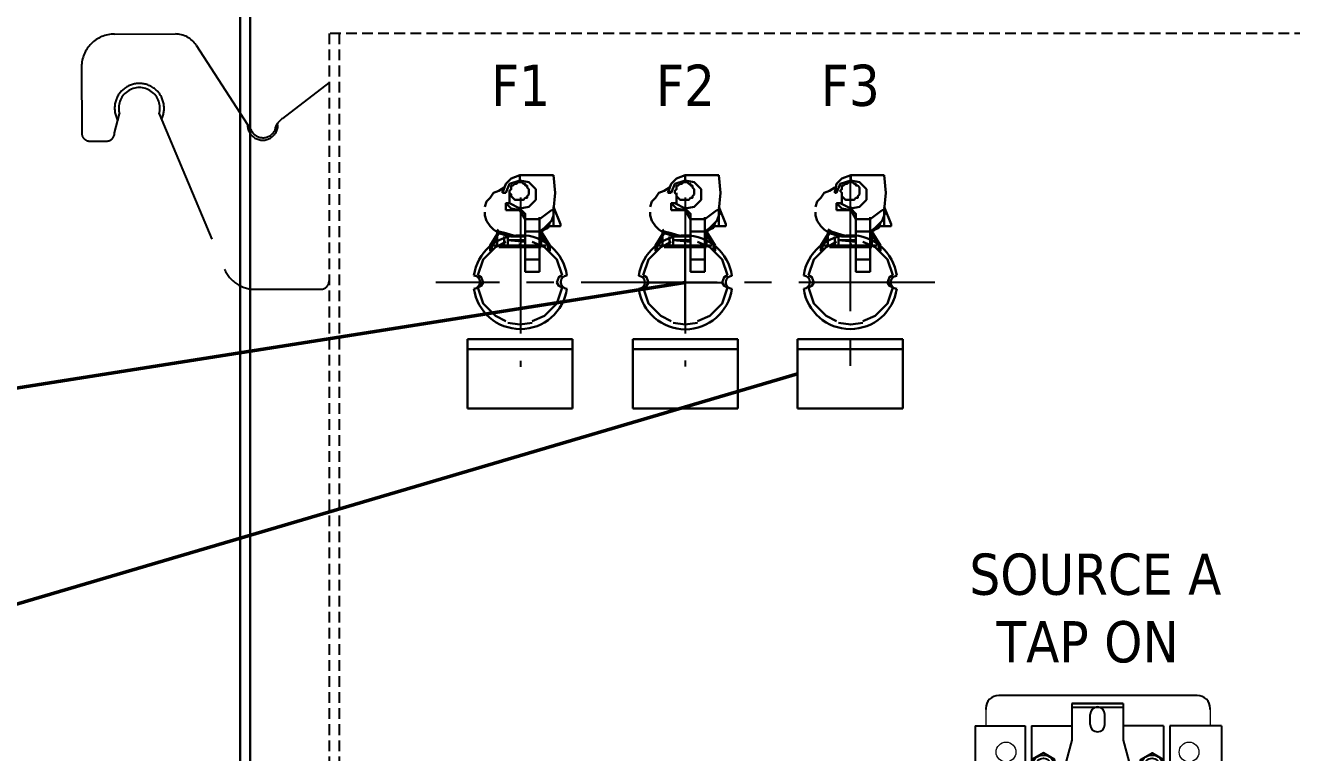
# Model space of a CAD drawing. Header units: millimetres. Extents: x 128333 to 138423, y -158939 to -152492.
# Drawn here: x 129575 to 130343, y -154202 to -153760 of the extents above; entities that cross this region are included whole.
import ezdxf

# ---------------------------------------------------------------- set-up
doc = ezdxf.new("R2010")
doc.units = ezdxf.units.MM
doc.header["$LTSCALE"] = 13
for name, pattern in [('CENTER', [50.8, 31.75, -6.35, 6.35, -6.35]), ('CENTERX2', [101.6, 63.5, -12.7, 12.7, -12.7]), ('DASHED', [0.75, 0.5, -0.25]), ('HIDDEN', [9.525, 6.35, -3.175])]:
    doc.linetypes.add(name, pattern=pattern)
doc.layers.get('0').update_dxf_attribs({"color": 1, "linetype": 'CENTER'})
for name, color, linetype in [('1', 4, 'Continuous'), ('4虚线层', 6, 'DASHED'), ('粗实线', 4, 'Continuous'), ('虚线', 6, 'HIDDEN')]:
    doc.layers.add(name, color=color, linetype=linetype)
doc.layers.add('标注、文本', color=3, linetype='Continuous', lineweight=25)
doc.styles.add('Tahoma$001', font='tahoma.ttf', dxfattribs={"height": 2.159784})

# ---------------------------------------------------------------- blocks, each defined once
blk = doc.blocks.new('1.03')
at = {"layer": '虚线'}
for p, q in [((3421.92, 19104.69), (3458.79, 19104.72)), ((3471.4, 19097.87), (3504.72, 19046.38)), ((3401.94, 19084.67), (3401.97, 19044.67)), ((3523.97, 19053.45), (3552.09, 19074.98)), ((3421.97, 19044.69), (3424.96, 19056.21)), ((3448.96, 19056.21), (3488.65, 18962)), ((3406.98, 19039.67), (3416.98, 19039.68)), ((3507.1, 18949.77), (3547.06, 18949.81))]:
    blk.add_line(p, q, dxfattribs=at)
for centre, radius, start, end in [((3421.94, 19084.69), 20, 90.05401, 180.05401), ((3458.8, 19089.72), 15, 32.91229, 90.05401), ((3436.96, 19059.7), 15, 333.17208, 209.76065), ((3436.96, 19059.7), 12.5, 343.79381, 196.28738), ((3511.77, 19049.52), 9.24, 178.45932, 1.6487), ((3528.97, 19044.79), 10, 120.05061, 172.70329), ((3406.97, 19044.67), 5, 180.05401, 270.05401), ((3416.97, 19044.68), 5, 270.05401, 0.05401), ((3511.97, 19049.77), 8, 206.51323, 332.33915), ((3507.08, 18969.77), 20, 202.84438, 270.05401), ((3547.06, 18954.81), 5, 270.05401, 0.05401)]:
    blk.add_arc(centre, radius, start, end, dxfattribs=at)
blk = doc.blocks.new('A$C2C6D2C8C')
at = {"color": 0, "linetype": 'ByBlock'}
for p, q in [((134.71, 136.18), (14.42, 136.18)), ((58.68, 131.42), (58.68, 109.14)), ((89.87, 131.42), (58.68, 131.42)), ((58.68, 131.42), (89.87, 131.42)), ((89.87, 131.42), (89.87, 109.14)), ((6.48, 128.24), (6.48, 127.68)), ((58.68, 129.19), (89.87, 129.19)), ((69.82, 118.56), (69.82, 124.74)), ((78.73, 118.56), (78.73, 124.74)), ((142.66, 127.68), (142.66, 128.24)), ((0, 117.68), (30.38, 117.68)), ((0, 117.68), (0, 58.38)), ((20.29, 117.68), (26.38, 117.68)), ((30.29, 117.68), (30.38, 117.68)), ((30.38, 117.68), (30.38, 84.6)), ((34.29, 117.68), (58.68, 117.68)), ((34.29, 117.68), (34.29, 84.6)), ((114.27, 117.68), (89.87, 117.68)), ((114.27, 117.68), (114.27, 84.6)), ((149.56, 117.68), (118.18, 117.68)), ((118.51, 117.68), (118.18, 117.68)), ((118.18, 117.68), (118.18, 84.6)), ((143.69, 117.68), (132.42, 117.68)), ((149.56, 117.68), (149.56, 58.38)), ((58.68, 109.14), (40.86, 42.3)), ((89.87, 109.14), (107.7, 42.3)), ((0, 18.79), (0, 68.09)), ((149.56, 18.79), (149.56, 68.09)), ((30.38, 18.79), (30.38, 49.17)), ((34.29, 18.79), (34.29, 49.17)), ((114.27, 18.79), (114.27, 49.17)), ((118.18, 18.79), (118.18, 49.17)), ((107.7, 42.3), (40.86, 42.3)), ((0, 18.79), (18.78, 18.79)), ((18.78, 18.79), (30.38, 18.79)), ((34.29, 18.79), (74.23, 18.79)), ((114.27, 18.79), (74.57, 18.79)), ((142.99, 18.79), (118.18, 18.79)), ((149.56, 18.79), (132.42, 18.79)), ((6.48, 7.94), (6.48, 8.79)), ((142.66, 8.79), (142.66, 7.94)), ((142.66, 7.94), (142.66, 8.79)), ((74.57, 0), (14.42, 0)), ((134.71, 0), (61.46, 0))]:
    blk.add_line(p, q, dxfattribs=at)
at = {"lineweight": 15}
for p, q in [((6.48, 127.68), (6.48, 117.68)), ((142.66, 127.68), (142.66, 117.68)), ((42.28, 77.88), (42.2, 71.38)), ((6.48, 8.37), (6.48, 18.79)), ((142.66, 8.79), (142.99, 18.79))]:
    blk.add_line(p, q, dxfattribs=at)
at = {"color": 0, "linetype": 'ByBlock', "lineweight": 18}
for p, q in [((69.78, 86.37), (69.78, 75.38)), ((78.78, 86.37), (78.78, 75.38)), ((33.78, 66.88), (40.78, 70.59)), ((42.28, 71.38), (38.28, 71.38)), ((40.78, 70.59), (40.78, 63.18)), ((42.28, 71.38), (54.79, 71.38)), ((69.78, 75.38), (65.2, 70.19)), ((69.78, 75.38), (68.12, 73.5)), ((78.78, 75.38), (71.47, 69.17)), ((40.78, 63.18), (33.78, 66.88)), ((42.28, 62.38), (38.28, 62.38)), ((42.28, 62.38), (54.79, 62.38)), ((42.28, 62.38), (42.28, 55.88)), ((42.28, 55.88), (42.28, 62.38)), ((65.2, 63.58), (69.78, 58.38)), ((78.78, 58.38), (71.47, 64.6)), ((69.78, 58.38), (68.12, 60.27)), ((69.78, 58.38), (69.78, 47.4)), ((78.78, 58.38), (78.78, 47.4))]:
    blk.add_line(p, q, dxfattribs=at)
at = {"color": 0, "linetype": 'ByBlock'}
for points in [[(48.46, 97.34), (41.45, 101.39), (34.44, 97.34), (34.44, 89.25), (41.45, 85.2), (48.46, 89.25)], [(100.34, 97.34), (107.35, 101.39), (114.36, 97.34), (114.36, 89.25), (107.35, 85.2), (100.34, 89.25)], [(48.46, 28.13), (41.45, 24.08), (34.44, 28.13), (34.44, 36.22), (41.45, 40.27), (48.46, 36.22)], [(100.34, 28.13), (107.35, 24.08), (114.36, 28.13), (114.36, 36.22), (107.35, 40.27), (100.34, 36.22)]]:
    blk.add_lwpolyline(points, close=True, dxfattribs=at)
at = {"lineweight": 15}
for centre in [(18.78, 101.88), (129.78, 101.88), (18.78, 31.88)]:
    blk.add_circle(centre, 6, dxfattribs=at)
at = {"color": 0, "linetype": 'ByBlock'}
for centre, radius in [((41.45, 93.3), 6.76), ((107.35, 93.3), 6.76), ((41.48, 93.34), 4.75), ((107.32, 93.34), 4.75), ((41.45, 32.17), 6.76), ((107.35, 32.17), 6.76), ((41.48, 32.13), 4.75), ((107.32, 32.13), 4.75)]:
    blk.add_circle(centre, radius, dxfattribs=at)
at = {"color": 0, "linetype": 'ByBlock', "lineweight": 18}
for radius in [20, 3.5]:
    blk.add_circle((74.28, 66.88), radius, dxfattribs=at)
at = {"color": 0, "linetype": 'ByBlock'}
for centre, radius, start, end in [((14.42, 128.24), 7.94, 90, 180), ((134.71, 128.24), 7.94, 0, 90), ((74.28, 124.74), 4.46, 360, 180), ((74.28, 118.56), 4.46, 180, 0), ((32.33, 84.64), 1.91, 181.29957, 358.70043), ((116.22, 84.64), 1.91, 181.29957, 358.70043), ((32.33, 49.13), 1.91, 1.29957, 178.70043), ((116.22, 49.13), 1.91, 1.29957, 178.70043), ((14.42, 7.94), 7.94, 180, 270), ((134.71, 7.94), 7.94, 270, 0)]:
    blk.add_arc(centre, radius, start, end, dxfattribs=at)
at = {"color": 0, "linetype": 'ByBlock', "lineweight": 18}
for centre, radius, start, end in [((42.28, 66.88), 11, 90, 270), ((74.28, 66.88), 12, 112.02431, 247.97569), ((74.28, 66.88), 12, 292.02431, 67.97569), ((38.28, 66.88), 4.5, 90, 270), ((68.95, 66.88), 5, 138.57633, 221.42367), ((74.34, 66.88), 3, 130.36454, 229.63546), ((74.28, 66.88), 5.5, 279.27093, 80.72907)]:
    blk.add_arc(centre, radius, start, end, dxfattribs=at)
at = {"layer": '粗实线', "lineweight": 30}
for points in [[(74.28, 66.88), (74.28, 94.98), (50.87, 80.93)], [(74.28, 94.98), (97.69, 80.93), (97.69, 73.13)], [(68.04, 88.73), (58.67, 84.05), (52.43, 73.13), (52.43, 62.2), (57.11, 51.28), (63.35, 48.16)], [(96.13, 73.13), (91.44, 84.05), (80.52, 90.29), (68.04, 90.29), (57.11, 84.05), (53.99, 79.37)], [(68.04, 88.73), (69.6, 85.61), (74.28, 84.05), (77.4, 85.61), (78.96, 88.73)], [(85.2, 48.16), (89.88, 51.28), (96.13, 62.2), (96.13, 73.13), (89.88, 84.05), (78.96, 88.73)], [(97.69, 54.4), (74.28, 40.36), (50.87, 54.4), (50.87, 80.93)], [(86.76, 73.13), (82.08, 77.81), (77.4, 80.93), (71.16, 80.93), (64.91, 77.81), (61.79, 73.13)], [(57.11, 73.13), (53.99, 71.57), (52.43, 66.88), (53.99, 63.76), (57.11, 62.2)], [(82.08, 73.13), (77.4, 76.25), (71.16, 76.25), (64.91, 73.13)], [(116.41, 62.2), (119.53, 63.76), (121.1, 66.88), (119.53, 71.57), (116.41, 73.13)], [(53.99, 55.96), (57.11, 51.28), (68.04, 45.04), (80.52, 45.04), (91.44, 51.28), (96.13, 62.2)], [(61.79, 62.2), (64.91, 57.52), (71.16, 54.4), (77.4, 54.4), (82.08, 57.52), (86.76, 62.2)], [(64.91, 62.2), (71.16, 59.08), (77.4, 59.08), (82.08, 62.2)], [(97.69, 62.2), (97.69, 54.4)]]:
    blk.add_lwpolyline(points, dxfattribs=at)
blk.add_lwpolyline([(77.4, 66.88), (75.84, 70.01), (74.28, 71.57), (71.16, 70.01), (69.6, 66.88), (71.16, 65.32), (74.28, 63.76), (75.84, 65.32)], close=True, dxfattribs=at)
for points in [[(57.11, 73.13), (57.11, 73.13), (64.91, 73.13), (64.91, 73.13)], [(82.08, 73.13), (82.08, 73.13), (116.41, 73.13), (116.41, 73.13)], [(57.11, 62.2), (57.11, 62.2), (64.91, 62.2), (64.91, 62.2)], [(82.08, 62.2), (82.08, 62.2), (116.41, 62.2), (116.41, 62.2)]]:
    blk.add_open_spline(points, degree=3, dxfattribs=at)
blk = doc.blocks.new('A$C7E87390C')
at = {"layer": '标注、文本'}
blk.add_blockref('A$C2C6D2C8C', (137.86, 88.85), dxfattribs=at)
at = {"layer": '标注、文本', "char_height": 25, "attachment_point": 7, "style": 'Tahoma$001'}
for s, insert, width in [('SOURCE A', (134.45, 285.68), 300.2431), ('TAP ON', (150.81, 244.66), 173.0045), ('SOURCE ', (3.84, 156.3), 236.5174), ('SOURCE B', (297.77, 156.3), 234.3294), ('TAP OFF', (9.38, 115.28), 173.0045), ('TAP ON', (313.31, 115.28), 173.0045), ('   SOURCE ', (143.34, 48.98), 300.2431), ('TAP OFF', (180.81, 7.96), 195.4923)]:
    blk.add_mtext(s, dxfattribs=dict(at, insert=insert, width=width))

msp = doc.modelspace()

# ---------------------------------------------------------------- linework, layer by layer
at = {"layer": '1', "color": 1, "linetype": 'CENTERX2', "lineweight": -3, "ltscale": 0.1}
for p, q in [((130075.213, -153851.392), (130075.213, -153967.582)), ((129875.213, -153864.852), (129875.213, -153967.582)), ((129875.213, -153864.852), (129875.213, -153967.582)), ((129975.213, -153864.805), (129975.213, -153967.535)), ((130126.578, -153916.403), (129823.848, -153916.403))]:
    msp.add_line(p, q, dxfattribs=at)
at = {"layer": '4虚线层'}
for p, q in [((131131.213, -153765.356), (129759.213, -153765.356)), ((129759.213, -153765.356), (129759.213, -155403.356)), ((129765.213, -153765.356), (129765.213, -155403.356))]:
    msp.add_line(p, q, dxfattribs=at)
at = {"layer": '标注、文本'}
for p, q in [((129975.213, -153941.959), (129975.213, -153890.752)), ((129952.81, -153916.355), (129997.616, -153916.355))]:
    msp.add_line(p, q, dxfattribs=at)
at = {"layer": '标注、文本', "color": 4, "lineweight": 30}
for p, q in [((129843.064, -153950.793), (129906.803, -153950.793)), ((129843.064, -153950.793), (129906.803, -153950.793)), ((129843.064, -153950.793), (129843.064, -153992.986)), ((129906.803, -153950.793), (129906.803, -153992.986)), ((129943.343, -153950.793), (130007.083, -153950.793)), ((129943.343, -153950.793), (130007.083, -153950.793)), ((129943.343, -153950.793), (129943.343, -153992.986)), ((130007.083, -153950.793), (130007.083, -153992.986)), ((130043.343, -153950.793), (130107.083, -153950.793)), ((130043.343, -153950.793), (130107.083, -153950.793)), ((130043.343, -153950.793), (130043.343, -153992.986)), ((130107.083, -153950.793), (130107.083, -153992.986)), ((129906.803, -153956.9), (129843.064, -153956.9)), ((129843.064, -153956.9), (129906.803, -153956.9)), ((130007.083, -153956.9), (129943.343, -153956.9)), ((129943.343, -153956.9), (130007.083, -153956.9)), ((130107.083, -153956.9), (130043.343, -153956.9)), ((130043.343, -153956.9), (130107.083, -153956.9)), ((129906.803, -153992.986), (129843.064, -153992.986)), ((130007.083, -153992.986), (129943.343, -153992.986)), ((130107.083, -153992.986), (130043.343, -153992.986))]:
    msp.add_line(p, q, dxfattribs=at)
at = {"layer": '粗实线', "lineweight": 30}
for p, q in [((129705.213, -155411.356), (129705.213, -153596.387)), ((129711.213, -155403.356), (129711.213, -153602.387))]:
    msp.add_line(p, q, dxfattribs=at)
at = {"layer": '粗实线', "lineweight": 50}
for p, q in [((129975.213, -153916.379), (129414.174, -154005.222)), ((130043.343, -153971.89), (129412.496, -154157.994))]:
    msp.add_line(p, q, dxfattribs=at)
at = {"layer": '粗实线', "lineweight": 30}
for points in [[(129874.934, -153851.281), (129869.6, -153853.414), (129866.399, -153856.615), (129864.266, -153861.949)], [(129874.934, -153851.281), (129874.934, -153854.481)], [(129895.203, -153872.617), (129896.27, -153861.949), (129895.203, -153851.281)], [(129975.213, -153851.281), (129969.879, -153853.414), (129966.679, -153856.615), (129964.545, -153861.949)], [(129975.213, -153851.281), (129975.213, -153854.481)], [(129995.482, -153872.617), (129996.549, -153861.949), (129995.482, -153851.281)], [(130075.492, -153851.281), (130070.158, -153853.414), (130066.958, -153856.615), (130065.891, -153861.949)], [(130075.492, -153851.281), (130075.492, -153854.481)], [(130095.761, -153872.617), (130096.828, -153861.949), (130095.761, -153851.281)], [(129865.333, -153858.748), (129862.132, -153860.882), (129858.932, -153861.949), (129856.798, -153865.149), (129854.665, -153867.283), (129853.598, -153870.483)], [(129865.333, -153858.748), (129862.132, -153860.882), (129858.932, -153861.949), (129856.798, -153865.149), (129854.665, -153867.283), (129853.598, -153870.483)], [(129864.266, -153860.882), (129864.266, -153861.949)], [(129874.934, -153854.481), (129868.533, -153856.615), (129866.399, -153861.949)], [(129874.934, -153871.55), (129880.268, -153870.483), (129884.535, -153866.216), (129884.535, -153859.815), (129880.268, -153855.548), (129874.934, -153854.481)], [(129965.612, -153858.748), (129962.411, -153860.882), (129959.211, -153861.949), (129957.077, -153865.149), (129954.944, -153867.283), (129953.877, -153870.483)], [(129965.612, -153858.748), (129962.411, -153860.882), (129959.211, -153861.949), (129957.077, -153865.149), (129954.944, -153867.283), (129953.877, -153870.483)], [(129965.612, -153860.882), (129965.612, -153861.949)], [(129975.213, -153854.481), (129968.812, -153856.615), (129966.679, -153861.949)], [(129975.213, -153871.55), (129980.547, -153870.483), (129984.814, -153866.216), (129984.814, -153859.815), (129980.547, -153855.548), (129975.213, -153854.481)], [(130065.891, -153858.748), (130062.691, -153860.882), (130059.49, -153861.949), (130057.357, -153865.149), (130055.223, -153867.283), (130054.156, -153870.483)], [(130065.891, -153858.748), (130062.691, -153860.882), (130059.49, -153861.949), (130057.357, -153865.149), (130055.223, -153867.283), (130054.156, -153870.483)], [(130065.891, -153860.882), (130065.891, -153861.949)], [(130075.492, -153854.481), (130069.091, -153856.615), (130066.958, -153861.949)], [(130075.492, -153871.55), (130080.826, -153870.483), (130085.093, -153866.216), (130085.093, -153859.815), (130080.826, -153855.548), (130075.492, -153854.481)], [(129866.399, -153868.349), (129869.6, -153871.55), (129874.934, -153872.617)], [(129868.533, -153868.349), (129866.399, -153868.349), (129866.399, -153872.617)], [(129966.679, -153868.349), (129969.879, -153871.55), (129975.213, -153872.617)], [(129968.812, -153868.349), (129966.679, -153868.349), (129966.679, -153872.617)], [(130066.958, -153868.349), (130070.158, -153871.55), (130075.492, -153872.617)], [(130069.091, -153868.349), (130066.958, -153868.349), (130066.958, -153872.617)], [(129853.598, -153873.683), (129853.598, -153875.817), (129854.665, -153879.017), (129856.798, -153882.218), (129858.932, -153884.351), (129862.132, -153886.485), (129865.333, -153887.552), (129869.6, -153888.619), (129873.867, -153888.619), (129878.134, -153888.619)], [(129853.598, -153873.683), (129853.598, -153875.817), (129854.665, -153879.017), (129856.798, -153882.218), (129858.932, -153884.351), (129862.132, -153886.485), (129865.333, -153887.552), (129869.6, -153888.619), (129873.867, -153888.619), (129878.134, -153888.619)], [(129878.134, -153877.951), (129878.134, -153874.75), (129874.934, -153871.55)], [(129874.934, -153872.617), (129874.934, -153871.55)], [(129874.934, -153872.617), (129878.134, -153877.951)], [(129886.669, -153885.418), (129889.869, -153883.285), (129892.003, -153881.151), (129894.136, -153879.017), (129895.203, -153875.817), (129895.203, -153873.683), (129895.203, -153870.483)], [(129886.669, -153885.418), (129889.869, -153883.285), (129892.003, -153881.151), (129894.136, -153879.017), (129895.203, -153875.817), (129895.203, -153873.683), (129895.203, -153870.483)], [(129895.203, -153872.617), (129894.136, -153872.617), (129886.669, -153877.951)], [(129886.669, -153886.485), (129889.869, -153884.351), (129892.003, -153883.285), (129893.069, -153880.084), (129895.203, -153877.951), (129895.203, -153875.817), (129895.203, -153873.683)], [(129886.669, -153886.485), (129889.869, -153884.351), (129892.003, -153883.285), (129893.069, -153880.084), (129895.203, -153877.951), (129895.203, -153875.817), (129895.203, -153873.683)], [(129899.47, -153881.151), (129895.203, -153870.483)], [(129895.203, -153872.617), (129895.203, -153882.218), (129898.403, -153882.218), (129899.47, -153882.218), (129899.47, -153881.151)], [(129953.877, -153873.683), (129953.877, -153875.817), (129954.944, -153879.017), (129957.077, -153882.218), (129959.211, -153884.351), (129962.411, -153886.485), (129965.612, -153887.552), (129969.879, -153888.619), (129974.146, -153888.619), (129978.413, -153888.619)], [(129953.877, -153873.683), (129953.877, -153875.817), (129954.944, -153879.017), (129957.077, -153882.218), (129959.211, -153884.351), (129962.411, -153886.485), (129965.612, -153887.552), (129969.879, -153888.619), (129974.146, -153888.619), (129978.413, -153888.619)], [(129978.413, -153877.951), (129978.413, -153874.75), (129975.213, -153871.55)], [(129975.213, -153872.617), (129975.213, -153871.55)], [(129975.213, -153872.617), (129978.413, -153877.951)], [(129986.948, -153885.418), (129990.148, -153883.285), (129992.282, -153881.151), (129994.415, -153879.017), (129995.482, -153875.817), (129996.549, -153873.683), (129995.482, -153870.483)], [(129986.948, -153885.418), (129990.148, -153883.285), (129992.282, -153881.151), (129994.415, -153879.017), (129995.482, -153875.817), (129996.549, -153873.683), (129995.482, -153870.483)], [(129995.482, -153872.617), (129994.415, -153872.617), (129986.948, -153877.951)], [(129986.948, -153886.485), (129990.148, -153884.351), (129992.282, -153883.285), (129993.349, -153880.084), (129995.482, -153877.951), (129995.482, -153875.817), (129996.549, -153873.683)], [(129986.948, -153886.485), (129990.148, -153884.351), (129992.282, -153883.285), (129993.349, -153880.084), (129995.482, -153877.951), (129995.482, -153875.817), (129996.549, -153873.683)], [(129995.482, -153872.617), (129995.482, -153882.218), (129998.683, -153882.218), (129999.749, -153882.218), (129999.749, -153881.151), (129995.482, -153870.483)], [(130054.156, -153873.683), (130054.156, -153875.817), (130055.223, -153879.017), (130057.357, -153882.218), (130059.49, -153884.351), (130062.691, -153886.485), (130065.891, -153887.552), (130070.158, -153888.619), (130074.425, -153888.619), (130078.693, -153888.619)], [(130054.156, -153873.683), (130054.156, -153875.817), (130055.223, -153879.017), (130057.357, -153882.218), (130059.49, -153884.351), (130062.691, -153886.485), (130065.891, -153887.552), (130070.158, -153888.619), (130074.425, -153888.619), (130078.693, -153888.619)], [(130078.693, -153877.951), (130078.693, -153874.75), (130075.492, -153871.55)], [(130075.492, -153872.617), (130075.492, -153871.55)], [(130075.492, -153872.617), (130078.693, -153877.951)], [(130087.227, -153885.418), (130090.427, -153883.285), (130092.561, -153881.151), (130094.695, -153879.017), (130095.761, -153875.817), (130096.828, -153873.683), (130095.761, -153870.483)], [(130087.227, -153885.418), (130090.427, -153883.285), (130092.561, -153881.151), (130094.695, -153879.017), (130095.761, -153875.817), (130096.828, -153873.683), (130095.761, -153870.483)], [(130095.761, -153872.617), (130094.695, -153872.617), (130087.227, -153877.951)], [(130087.227, -153886.485), (130090.427, -153884.351), (130092.561, -153883.285), (130093.628, -153880.084), (130095.761, -153877.951), (130095.761, -153875.817), (130096.828, -153873.683)], [(130087.227, -153886.485), (130090.427, -153884.351), (130092.561, -153883.285), (130093.628, -153880.084), (130095.761, -153877.951), (130095.761, -153875.817), (130096.828, -153873.683)], [(130095.761, -153872.617), (130095.761, -153882.218), (130098.962, -153882.218), (130100.029, -153882.218), (130100.029, -153881.151), (130095.761, -153870.483)], [(129861.065, -153884.351), (129862.132, -153885.418), (129866.399, -153886.485), (129869.6, -153887.552), (129873.867, -153888.619), (129878.134, -153888.619)], [(129861.065, -153884.351), (129862.132, -153885.418), (129866.399, -153886.485), (129869.6, -153887.552), (129873.867, -153888.619), (129878.134, -153888.619)], [(129882.401, -153909.955), (129878.134, -153909.955), (129878.134, -153877.951)], [(129886.669, -153909.955), (129886.669, -153877.951), (129878.134, -153877.951)], [(129895.203, -153882.218), (129890.936, -153882.218)], [(129961.345, -153884.351), (129962.411, -153885.418), (129966.679, -153886.485), (129969.879, -153887.552), (129974.146, -153888.619), (129978.413, -153888.619)], [(129961.345, -153884.351), (129962.411, -153885.418), (129966.679, -153886.485), (129969.879, -153887.552), (129974.146, -153888.619), (129978.413, -153888.619)], [(129982.681, -153909.955), (129978.413, -153909.955), (129978.413, -153877.951)], [(129986.948, -153909.955), (129986.948, -153877.951), (129978.413, -153877.951)], [(129995.482, -153882.218), (129991.215, -153882.218)], [(130061.624, -153884.351), (130063.757, -153885.418), (130066.958, -153886.485), (130070.158, -153887.552), (130074.425, -153888.619), (130078.693, -153888.619)], [(130061.624, -153884.351), (130063.757, -153885.418), (130066.958, -153886.485), (130070.158, -153887.552), (130074.425, -153888.619), (130078.693, -153888.619)], [(130082.96, -153909.955), (130078.693, -153909.955), (130078.693, -153877.951)], [(130087.227, -153909.955), (130087.227, -153877.951), (130078.693, -153877.951)], [(130095.761, -153882.218), (130091.494, -153882.218)], [(129866.399, -153891.819), (129859.999, -153895.019), (129852.531, -153902.487), (129849.331, -153912.088)], [(129861.065, -153893.953), (129856.798, -153893.953), (129862.132, -153885.418)], [(129857.865, -153893.953), (129862.132, -153886.485)], [(129900.537, -153912.088), (129897.337, -153902.487), (129889.869, -153895.019), (129882.401, -153891.819)], [(129966.679, -153891.819), (129960.278, -153895.019), (129952.81, -153902.487), (129949.61, -153912.088)], [(129961.345, -153893.953), (129957.077, -153893.953), (129962.411, -153885.418)], [(129958.144, -153893.953), (129962.411, -153886.485)], [(130000.816, -153912.088), (129997.616, -153902.487), (129990.148, -153895.019), (129982.681, -153891.819)], [(130066.958, -153891.819), (130060.557, -153895.019), (130053.089, -153902.487), (130049.889, -153912.088)], [(130061.624, -153893.953), (130057.357, -153893.953), (130062.691, -153885.418)], [(130058.423, -153893.953), (130062.691, -153886.485)], [(130101.095, -153912.088), (130097.895, -153902.487), (130090.427, -153895.019), (130082.96, -153891.819)], [(129856.798, -153893.953), (129856.798, -153897.153), (129857.865, -153897.153), (129857.865, -153893.953)], [(129893.069, -153893.953), (129893.069, -153897.153), (129892.003, -153897.153), (129892.003, -153893.953)], [(129957.077, -153893.953), (129957.077, -153897.153), (129958.144, -153897.153), (129958.144, -153893.953)], [(129993.349, -153893.953), (129993.349, -153897.153), (129992.282, -153897.153), (129992.282, -153893.953)], [(130057.357, -153893.953), (130057.357, -153897.153), (130058.423, -153897.153), (130058.423, -153893.953)], [(130093.628, -153893.953), (130093.628, -153897.153), (130092.561, -153897.153), (130092.561, -153893.953)], [(129849.331, -153919.556), (129851.464, -153918.489), (129852.531, -153916.355), (129851.464, -153913.155), (129849.331, -153912.088)], [(129900.537, -153912.088), (129898.403, -153913.155), (129897.337, -153916.355), (129898.403, -153918.489), (129900.537, -153919.556)], [(129949.61, -153919.556), (129951.743, -153918.489), (129952.81, -153916.355), (129951.743, -153913.155), (129949.61, -153912.088)], [(130000.816, -153912.088), (129998.683, -153913.155), (129997.616, -153916.355), (129998.683, -153918.489), (130000.816, -153919.556)], [(130049.889, -153919.556), (130052.023, -153918.489), (130053.089, -153916.355), (130052.023, -153913.155), (130049.889, -153912.088)], [(130101.095, -153912.088), (130098.962, -153913.155), (130097.895, -153916.355), (130098.962, -153918.489), (130101.095, -153919.556)], [(129849.331, -153919.556), (129852.531, -153929.157), (129859.999, -153936.625), (129866.399, -153939.825)], [(129882.401, -153939.825), (129889.869, -153936.625), (129897.337, -153929.157), (129900.537, -153919.556)], [(129949.61, -153919.556), (129952.81, -153929.157), (129960.278, -153936.625), (129966.679, -153939.825)], [(129982.681, -153939.825), (129990.148, -153936.625), (129997.616, -153929.157), (130000.816, -153919.556)], [(130049.889, -153919.556), (130053.089, -153929.157), (130060.557, -153936.625), (130066.958, -153939.825)], [(130082.96, -153939.825), (130090.427, -153936.625), (130097.895, -153929.157), (130101.095, -153919.556)], [(129867.466, -153940.892), (129874.934, -153941.959), (129882.401, -153940.892)], [(129967.745, -153940.892), (129975.213, -153941.959), (129982.681, -153940.892)], [(130068.025, -153940.892), (130075.492, -153941.959), (130082.96, -153940.892)]]:
    msp.add_lwpolyline(points, dxfattribs=at)
for points in [[(129874.934, -153855.548), (129873.867, -153855.548), (129872.8, -153856.615), (129871.733, -153856.615), (129870.667, -153857.681), (129869.6, -153857.681), (129869.6, -153858.748), (129869.6, -153859.815), (129868.533, -153860.882), (129868.533, -153861.949), (129869.6, -153863.015), (129869.6, -153864.082), (129870.667, -153865.149), (129871.733, -153866.216), (129872.8, -153866.216), (129873.867, -153866.216), (129874.934, -153866.216), (129876.001, -153866.216), (129877.067, -153866.216), (129878.134, -153865.149), (129879.201, -153865.149), (129879.201, -153864.082), (129880.268, -153863.015), (129880.268, -153861.949), (129880.268, -153860.882), (129880.268, -153859.815), (129879.201, -153858.748), (129879.201, -153857.681), (129878.134, -153857.681), (129878.134, -153856.615), (129877.067, -153856.615), (129876.001, -153855.548)], [(129975.213, -153855.548), (129974.146, -153855.548), (129973.079, -153856.615), (129972.013, -153856.615), (129970.946, -153857.681), (129969.879, -153857.681), (129969.879, -153858.748), (129969.879, -153859.815), (129968.812, -153860.882), (129968.812, -153861.949), (129969.879, -153863.015), (129969.879, -153864.082), (129970.946, -153865.149), (129972.013, -153866.216), (129973.079, -153866.216), (129974.146, -153866.216), (129975.213, -153866.216), (129976.28, -153866.216), (129977.347, -153866.216), (129978.413, -153865.149), (129979.48, -153865.149), (129979.48, -153864.082), (129980.547, -153863.015), (129980.547, -153861.949), (129980.547, -153860.882), (129980.547, -153859.815), (129979.48, -153858.748), (129979.48, -153857.681), (129978.413, -153857.681), (129978.413, -153856.615), (129977.347, -153856.615), (129976.28, -153855.548)], [(130075.492, -153855.548), (130074.425, -153855.548), (130073.359, -153856.615), (130072.292, -153856.615), (130071.225, -153857.681), (130070.158, -153857.681), (130070.158, -153858.748), (130070.158, -153859.815), (130069.091, -153860.882), (130070.158, -153861.949), (130070.158, -153863.015), (130070.158, -153864.082), (130071.225, -153865.149), (130072.292, -153866.216), (130073.359, -153866.216), (130074.425, -153866.216), (130075.492, -153866.216), (130076.559, -153866.216), (130077.626, -153866.216), (130078.693, -153865.149), (130079.759, -153865.149), (130079.759, -153864.082), (130080.826, -153863.015), (130080.826, -153861.949), (130080.826, -153860.882), (130080.826, -153859.815), (130080.826, -153858.748), (130079.759, -153857.681), (130078.693, -153857.681), (130078.693, -153856.615), (130077.626, -153856.615), (130076.559, -153855.548)], [(129887.735, -153893.953), (129887.735, -153892.886)], [(129988.015, -153893.953), (129988.015, -153892.886)], [(130088.294, -153893.953), (130088.294, -153892.886)]]:
    msp.add_lwpolyline(points, close=True, dxfattribs=at)
for centre, radius, start, end in [((129875.213, -153916.217), 28.5, 8.048128, 171.951872), ((129975.213, -153916.379), 28.5, 8.048128, 171.951872), ((130075.213, -153916.217), 28.5, 8.048128, 171.951872), ((129846.713, -153916.217), 4, 274.024064, 85.975936), ((129903.713, -153916.217), 4, 94.024064, 265.975936), ((129946.713, -153916.379), 4, 274.024064, 85.975936), ((130003.713, -153916.379), 4, 94.024064, 265.975936), ((130046.713, -153916.217), 4, 274.024064, 85.975936), ((130103.713, -153916.317), 4, 94.024064, 265.975936), ((129875.213, -153916.217), 28.5, 188.048128, 351.951872), ((129975.213, -153916.379), 28.5, 188.048128, 351.951872), ((130075.213, -153916.217), 28.5, 188.048128, 351.951872)]:
    msp.add_arc(centre, radius, start, end, dxfattribs=at)
for points in [[(129874.934, -153851.281), (129874.934, -153851.281), (129895.203, -153851.281), (129895.203, -153851.281)], [(129975.213, -153851.281), (129975.213, -153851.281), (129995.482, -153851.281), (129995.482, -153851.281)], [(130075.492, -153851.281), (130075.492, -153851.281), (130095.761, -153851.281), (130095.761, -153851.281)], [(129864.266, -153861.949), (129864.266, -153861.949), (129866.399, -153861.949), (129866.399, -153861.949)], [(129868.533, -153861.949), (129868.533, -153861.949), (129868.533, -153868.349), (129868.533, -153868.349)], [(129868.533, -153868.349), (129868.533, -153868.349), (129874.934, -153871.55), (129874.934, -153871.55)], [(129964.545, -153861.949), (129964.545, -153861.949), (129966.679, -153861.949), (129966.679, -153861.949)], [(129968.812, -153868.349), (129968.812, -153868.349), (129975.213, -153871.55), (129975.213, -153871.55)], [(129969.879, -153861.949), (129969.879, -153861.949), (129969.879, -153868.349), (129969.879, -153868.349)], [(130065.891, -153861.949), (130065.891, -153861.949), (130066.958, -153861.949), (130066.958, -153861.949)], [(130069.091, -153868.349), (130069.091, -153868.349), (130075.492, -153871.55), (130075.492, -153871.55)], [(130070.158, -153861.949), (130070.158, -153861.949), (130070.158, -153868.349), (130070.158, -153868.349)], [(129874.934, -153872.617), (129874.934, -153872.617), (129866.399, -153872.617), (129866.399, -153872.617)], [(129874.934, -153870.483), (129874.934, -153870.483), (129874.934, -153871.55), (129874.934, -153871.55)], [(129886.669, -153877.951), (129886.669, -153877.951), (129886.669, -153876.884), (129886.669, -153876.884)], [(129975.213, -153872.617), (129975.213, -153872.617), (129966.679, -153872.617), (129966.679, -153872.617)], [(129975.213, -153870.483), (129975.213, -153870.483), (129975.213, -153871.55), (129975.213, -153871.55)], [(129986.948, -153877.951), (129986.948, -153877.951), (129986.948, -153876.884), (129986.948, -153876.884)], [(130075.492, -153872.617), (130075.492, -153872.617), (130066.958, -153872.617), (130066.958, -153872.617)], [(130075.492, -153870.483), (130075.492, -153870.483), (130075.492, -153871.55), (130075.492, -153871.55)], [(130087.227, -153877.951), (130087.227, -153877.951), (130087.227, -153876.884), (130087.227, -153876.884)], [(129861.065, -153893.953), (129861.065, -153893.953), (129861.065, -153885.418), (129861.065, -153885.418)], [(129865.333, -153893.953), (129865.333, -153893.953), (129865.333, -153888.619), (129865.333, -153888.619)], [(129867.466, -153893.953), (129867.466, -153893.953), (129867.466, -153887.552), (129867.466, -153887.552)], [(129867.466, -153890.752), (129867.466, -153890.752), (129878.134, -153891.819), (129878.134, -153891.819)], [(129867.466, -153890.752), (129867.466, -153890.752), (129878.134, -153890.752), (129878.134, -153890.752)], [(129878.134, -153885.418), (129878.134, -153885.418), (129886.669, -153885.418), (129886.669, -153885.418)], [(129892.003, -153893.953), (129892.003, -153893.953), (129886.669, -153886.485), (129886.669, -153886.485)], [(129887.735, -153893.953), (129887.735, -153893.953), (129887.735, -153885.418), (129887.735, -153885.418)], [(129893.069, -153893.953), (129893.069, -153893.953), (129887.735, -153885.418), (129887.735, -153885.418)], [(129961.345, -153893.953), (129961.345, -153893.953), (129961.345, -153885.418), (129961.345, -153885.418)], [(129965.612, -153893.953), (129965.612, -153893.953), (129965.612, -153888.619), (129965.612, -153888.619)], [(129967.745, -153893.953), (129967.745, -153893.953), (129967.745, -153887.552), (129967.745, -153887.552)], [(129967.745, -153890.752), (129967.745, -153890.752), (129978.413, -153891.819), (129978.413, -153891.819)], [(129967.745, -153890.752), (129967.745, -153890.752), (129978.413, -153890.752), (129978.413, -153890.752)], [(129978.413, -153885.418), (129978.413, -153885.418), (129986.948, -153885.418), (129986.948, -153885.418)], [(129992.282, -153893.953), (129992.282, -153893.953), (129986.948, -153886.485), (129986.948, -153886.485)], [(129988.015, -153893.953), (129988.015, -153893.953), (129988.015, -153885.418), (129988.015, -153885.418)], [(129993.349, -153893.953), (129993.349, -153893.953), (129988.015, -153885.418), (129988.015, -153885.418)], [(130061.624, -153893.953), (130061.624, -153893.953), (130061.624, -153885.418), (130061.624, -153885.418)], [(130065.891, -153893.953), (130065.891, -153893.953), (130065.891, -153888.619), (130065.891, -153888.619)], [(130068.025, -153893.953), (130068.025, -153893.953), (130068.025, -153887.552), (130068.025, -153887.552)], [(130068.025, -153890.752), (130068.025, -153890.752), (130078.693, -153891.819), (130078.693, -153891.819)], [(130068.025, -153890.752), (130068.025, -153890.752), (130078.693, -153890.752), (130078.693, -153890.752)], [(130078.693, -153885.418), (130078.693, -153885.418), (130087.227, -153885.418), (130087.227, -153885.418)], [(130092.561, -153893.953), (130092.561, -153893.953), (130087.227, -153886.485), (130087.227, -153886.485)], [(130088.294, -153893.953), (130088.294, -153893.953), (130088.294, -153885.418), (130088.294, -153885.418)], [(130093.628, -153893.953), (130093.628, -153893.953), (130088.294, -153885.418), (130088.294, -153885.418)], [(129862.132, -153893.953), (129862.132, -153893.953), (129874.934, -153893.953), (129874.934, -153893.953)], [(129865.333, -153893.953), (129865.333, -153893.953), (129862.132, -153893.953), (129862.132, -153893.953)], [(129862.132, -153895.019), (129862.132, -153895.019), (129887.735, -153895.019), (129887.735, -153895.019)], [(129873.867, -153893.953), (129873.867, -153893.953), (129890.936, -153893.953), (129890.936, -153893.953)], [(129874.934, -153893.953), (129874.934, -153893.953), (129874.934, -153892.886), (129874.934, -153892.886)], [(129887.735, -153893.953), (129887.735, -153893.953), (129874.934, -153893.953), (129874.934, -153893.953)], [(129962.411, -153893.953), (129962.411, -153893.953), (129975.213, -153893.953), (129975.213, -153893.953)], [(129965.612, -153893.953), (129965.612, -153893.953), (129962.411, -153893.953), (129962.411, -153893.953)], [(129962.411, -153895.019), (129962.411, -153895.019), (129988.015, -153895.019), (129988.015, -153895.019)], [(129974.146, -153893.953), (129974.146, -153893.953), (129991.215, -153893.953), (129991.215, -153893.953)], [(129975.213, -153893.953), (129975.213, -153893.953), (129975.213, -153892.886), (129975.213, -153892.886)], [(129988.015, -153893.953), (129988.015, -153893.953), (129975.213, -153893.953), (129975.213, -153893.953)], [(130062.691, -153893.953), (130062.691, -153893.953), (130075.492, -153893.953), (130075.492, -153893.953)], [(130065.891, -153893.953), (130065.891, -153893.953), (130062.691, -153893.953), (130062.691, -153893.953)], [(130062.691, -153895.019), (130062.691, -153895.019), (130088.294, -153895.019), (130088.294, -153895.019)], [(130074.425, -153893.953), (130074.425, -153893.953), (130091.494, -153893.953), (130091.494, -153893.953)], [(130075.492, -153893.953), (130075.492, -153893.953), (130075.492, -153892.886), (130075.492, -153892.886)], [(130088.294, -153893.953), (130088.294, -153893.953), (130075.492, -153893.953), (130075.492, -153893.953)], [(129878.134, -153902.487), (129878.134, -153902.487), (129886.669, -153902.487), (129886.669, -153902.487)], [(129978.413, -153902.487), (129978.413, -153902.487), (129986.948, -153902.487), (129986.948, -153902.487)], [(130078.693, -153902.487), (130078.693, -153902.487), (130087.227, -153902.487), (130087.227, -153902.487)], [(129878.134, -153909.955), (129878.134, -153909.955), (129886.669, -153909.955), (129886.669, -153909.955)], [(129978.413, -153909.955), (129978.413, -153909.955), (129986.948, -153909.955), (129986.948, -153909.955)], [(130078.693, -153909.955), (130078.693, -153909.955), (130087.227, -153909.955), (130087.227, -153909.955)]]:
    msp.add_open_spline(points, degree=3, dxfattribs=at)

# ---------------------------------------------------------------- block references
at = {"color": 7, "linetype": 'ByBlock', "lineweight": 30}
msp.add_blockref('A$C7E87390C', (130013.076, -154392.134), dxfattribs=at)
at = {"layer": '4虚线层', "ltscale": 3}
msp.add_blockref('1.03', (126207.122, -172870.339), dxfattribs=at)

# ---------------------------------------------------------------- texts
at = {"layer": '标注、文本', "style": 'Tahoma$001'}
for s, p in [('F1', (129857.448, -153809.264)), ('F2', (129957.448, -153809.264)), ('F3', (130057.448, -153809.264))]:
    msp.add_text(s, height=25, dxfattribs=at).set_placement(p)

doc.saveas('drawing.dxf')
